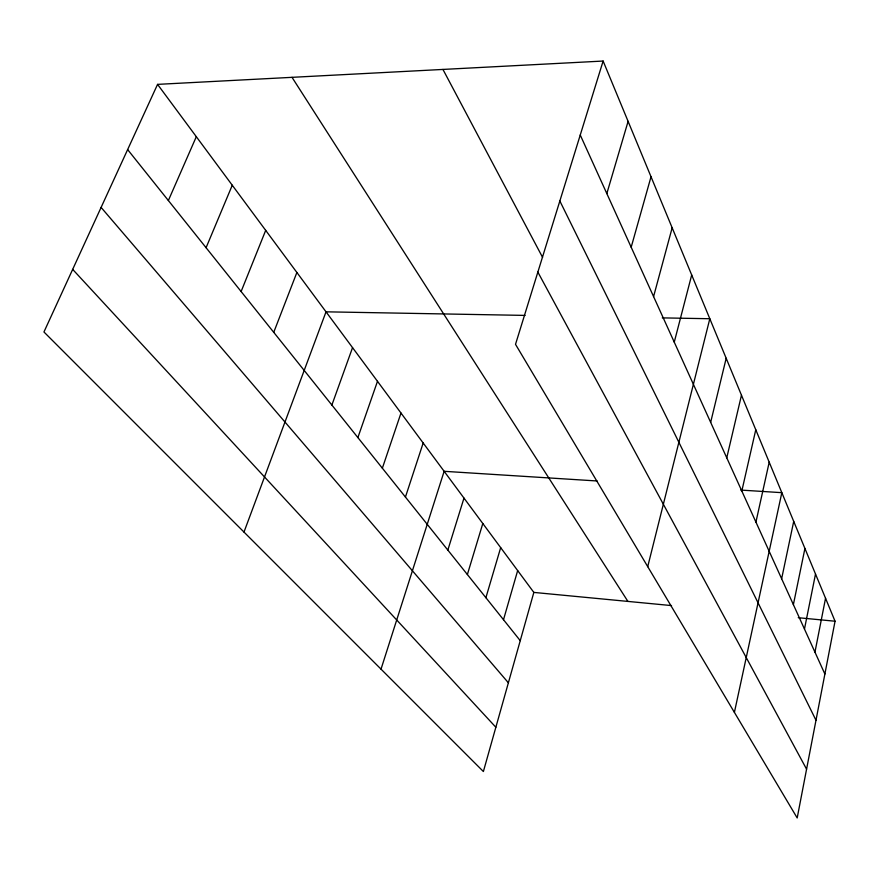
<?xml version="1.0" encoding="UTF-8"?>
<svg xmlns="http://www.w3.org/2000/svg" width="879" height="879" viewBox="0 0 879 879"><rect width="100%" height="100%" fill="white"/><g stroke="black" fill="none" stroke-linecap="round" stroke-linejoin="round"><path stroke-width="1.32" d="M603.126 61.047L835.05 621.222L797.187 817.953L515.512 344.337L603.126 61.047L157.561 84.373L43.95 331.976L483.384 771.531L533.839 592.413L157.561 84.373M814.954 652.152L825.546 598.269M804.472 629.056L815.514 574.042M793.385 604.62L804.922 548.452M781.64 578.745L793.715 521.368M734.404 712.386L781.827 492.669L740.799 490.075M755.929 522.093L769.202 462.178M741.821 491.009L755.775 429.754M726.757 457.838L741.469 395.187M710.661 422.349L726.186 358.269M647.724 566.658L709.814 318.736L662.283 317.879M674.259 342.14L691.696 274.973M653.58 296.586L672.16 227.793M631.177 247.23L651.031 176.745M503.502 619.717L517.665 570.581M485.9 597.698L500.678 547.639M606.829 193.567L628.1 121.357M467.375 574.525L482.802 523.521M447.84 550.1L463.98 498.107M381.025 669.15L444.137 471.309L597.105 480.978M405.439 497.053L423.173 442.994M382.354 468.188L400.989 413.053M357.885 437.577L377.487 381.321M331.877 405.054L352.545 347.634M243.988 532.07L326.021 311.825L525.126 315.407M273.743 332.328L296.882 272.468M241.121 291.531L265.7 230.375M206.082 247.713L232.265 185.227M168.361 200.533L196.314 136.695M533.839 592.413L671.523 605.587M798.253 617.706L835.05 621.222M72.671 269.381L495.855 727.263M101.107 207.422L508.381 682.785M127.642 149.595L520.247 640.659M292.015 77.33L627.914 601.412M537.849 272.083L806.57 769.169M442.939 69.43L542.585 257.371M559.846 200.994L815.987 720.264M580.25 135.014L824.887 674.039"/></g></svg>
